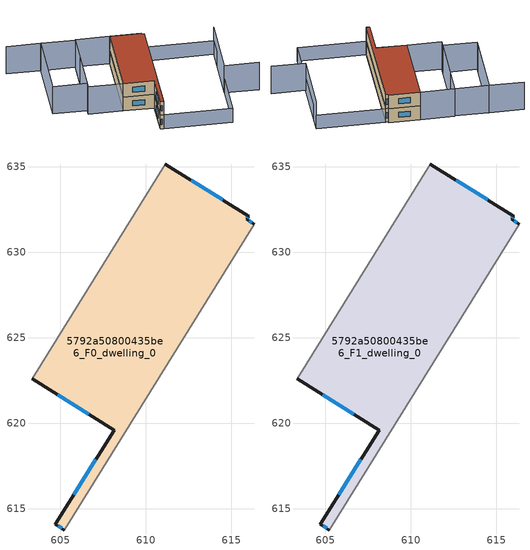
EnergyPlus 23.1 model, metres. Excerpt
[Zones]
5792a50800435be6_F0_dwelling_0
 floor ground (EU_floor_Construction): 616.01,632.1 615.9,631.92 616.35,631.64 605.24,613.76 604.7,614.1 608.16,619.6 603.36,622.61 611.15,635.15 z0
 wall outside (EU_wall_Construction): 603.36,622.61 608.16,619.6 604.7,614.1 605.24,613.76 / 616.35,631.64 615.9,631.92 616.01,632.1 611.15,635.15 z0:3
 wall adiabatic (EU_wall_Construction): 611.15,635.15 603.36,622.61 / 605.24,613.76 616.35,631.64 z0:3
 window (EU_Window_Construction): 607.08,617.88 605.78,615.81 / 604.85,621.67 606.66,620.54 / 614.49,633.05 612.66,634.2 / 615.93,631.98 615.97,632.04 / 616.21,631.73 616.04,631.83 / 604.87,613.99 605.07,613.87 z0.93:2.07
5792a50800435be6_F1_dwelling_0
 floor to 5792a50800435be6_F0_dwelling_0 (EU_floor_Construction): 616.01,632.1 615.9,631.92 616.35,631.64 605.24,613.76 604.7,614.1 608.15,619.6 603.36,622.61 611.15,635.15 z3
 wall outside (EU_wall_Construction): 603.36,622.61 608.16,619.6 604.7,614.1 605.24,613.76 / 616.35,631.64 615.9,631.92 616.01,632.1 611.15,635.15 z3:6
 wall adiabatic (EU_wall_Construction): 611.15,635.15 603.36,622.61 / 605.24,613.76 616.35,631.64 z3:6
 window (EU_Window_Construction): 607.08,617.88 605.78,615.81 / 604.85,621.67 606.66,620.54 / 614.49,633.05 612.66,634.2 / 615.93,631.98 615.97,632.04 / 616.21,631.73 616.04,631.83 / 604.87,613.99 605.07,613.87 z3.93:5.07
 roof outside (EU_roof_Construction): 608.16,619.6 604.7,614.1 605.24,613.76 616.35,631.64 615.9,631.92 616.01,632.1 611.15,635.15 603.36,622.61 z6
shading: 626.02,611.55 620.69,614.86 / 620.69,614.86 627.02,625.06 / 595.11,645 600.44,641.69 / 600.44,641.69 593.96,631.25 / 611.15,635.16 603.36,622.61 / 603.36,622.61 598.03,625.92 / 598.03,625.92 605.82,638.46 / 605.82,638.46 611.15,635.16 / 593.31,630.22 600.42,641.66 / 600.42,641.66 605.75,638.35 / 605.75,638.35 598.64,626.91 / 598.64,626.91 593.31,630.22 z0:6; 605.23,613.74 616.37,631.68 / 616.37,631.68 627.02,625.06 / 627.02,625.06 615.89,607.12 / 615.89,607.12 605.23,613.74 z0:3
[Building]
EU S2 Campaign: North Axis=0; Terrain=City; Solar Distribution=FullExterior
[Site:Location]
Montreal-Trudeau.Intl.AP: Latitude=45.4667; Longitude=-73.75; Time Zone=-5; Elevation=36
[SizingPeriod:WeatherFileDays]
AnnualSizingPeriod: Begin Month=1; Begin Day of Month=1; End Month=12; End Day of Month=31; Day of Week for Start Day=Monday; Use Weather File Daylight Saving Period=No; Use Weather File Rain and Snow Indicators=No
[MATERIAL]
EU_InternalMass_Material: Roughness=MediumRough; Thickness=0.1; Conductivity=1; Density=1800; Specific Heat=900; Thermal Absorptance=0.9; Solar Absorptance=0.7; Visible Absorptance=0.7
[MATERIAL:NOMASS] Roughness=MediumRough; Thermal Absorptance=0.9; Solar Absorptance=0.7; Visible Absorptance=0.7
Name | Thermal Resistance
EU_wall_NoMass; EU_floor_NoMass | 1.51479
EU_roof_NoMass | 2.84114
[WINDOWMATERIAL:SIMPLEGLAZINGSYSTEM]
EU_Window_SimpleGlazing: UFactor=3.53504; Solar Heat Gain Coefficient=0.8; Visible Transmittance=0.8
[CONSTRUCTION]
EU_wall_Construction: EU_wall_NoMass
EU_roof_Construction: EU_roof_NoMass
EU_floor_Construction: EU_floor_NoMass
EU_Window_Construction: EU_Window_SimpleGlazing
EU_InternalMass_Construction: EU_InternalMass_Material
[ZONE] Type=1; Multiplier=1; Ceiling Height=autocalculate; Volume=289.581; Floor Area=autocalculate; Part of Total Floor Area=Yes
5792a50800435be6_F0_dwelling_0; 5792a50800435be6_F1_dwelling_0
[INTERNALMASS] Construction=EU_InternalMass_Construction; Surface Area=96.5265
Name | Zone or ZoneList
5792a50800435be6_F0_dwelling_0_EU_InternalMass | 5792a50800435be6_F0_dwelling_0
5792a50800435be6_F1_dwelling_0_EU_InternalMass | 5792a50800435be6_F1_dwelling_0
[OTHEREQUIPMENT] Fuel Type=Electricity; Design Level Calculation Method=Watts/Area; Power per Zone Floor Area=1; Fraction Latent=0; Fraction Radiant=0; Fraction Lost=0; Carbon Dioxide Generation Rate=0; EndUse Subcategory=EU_Step8_InternalGains
Name | Zone or ZoneList or Space or SpaceList | Schedule
EU_Step8_InternalGain_5792a50800435be6_F0_dwelling_0_f000 | 5792a50800435be6_F0_dwelling_0 | EU_Step8_GainSchedule_5792a50800435be6_F0_dwelling_0_f000
EU_Step8_InternalGain_5792a50800435be6_F1_dwelling_0_f000 | 5792a50800435be6_F1_dwelling_0 | EU_Step8_GainSchedule_5792a50800435be6_F1_dwelling_0_f000
[ZONEVENTILATION:DESIGNFLOWRATE] Schedule=EU_AlwaysOn; Design Flow Rate Calculation Method=AirChanges/Hour; Air Changes per Hour=0.775154; Ventilation Type=Natural; Fan Pressure Rise=0; Fan Total Efficiency=1; Constant Term Coefficient=1; Temperature Term Coefficient=0; Velocity Term Coefficient=0; Velocity Squared Term Coefficient=0; Minimum Indoor Temperature=-100; Maximum Indoor Temperature=100; Delta Temperature=-100; Minimum Outdoor Temperature=-100; Maximum Outdoor Temperature=100; Maximum Wind Speed=40
Name | Zone or ZoneList or Space or SpaceList
EU_ConstantAir_5792a50800435be6_F0_dwelling_0 | 5792a50800435be6_F0_dwelling_0
EU_ConstantAir_5792a50800435be6_F1_dwelling_0 | 5792a50800435be6_F1_dwelling_0
[HVACTEMPLATE:THERMOSTAT] Constant Heating Setpoint=20; Constant Cooling Setpoint=50
EU_HeatOnly_5792a50800435be6_F0_dwelling_0; EU_HeatOnly_5792a50800435be6_F1_dwelling_0
[HVACTEMPLATE:ZONE:IDEALLOADSAIRSYSTEM] System Availability Schedule=EU_AlwaysOn; Maximum Heating Supply Air Temperature=50; Minimum Cooling Supply Air Temperature=13; Maximum Heating Supply Air Humidity Ratio=0.0156; Minimum Cooling Supply Air Humidity Ratio=0.0077; Heating Limit=NoLimit; Cooling Limit=NoLimit; Heating Availability Schedule=EU_AlwaysOn; Cooling Availability Schedule=EU_CoolingOff; Dehumidification Control Type=ConstantSensibleHeatRatio; Cooling Sensible Heat Ratio=0.7; Dehumidification Setpoint=60; Humidification Control Type=None; Humidification Setpoint=30; Outdoor Air Method=None; Outdoor Air Flow Rate per Person=0.00944; Outdoor Air Flow Rate per Zone Floor Area=0; Outdoor Air Flow Rate per Zone=0; Demand Controlled Ventilation Type=None; Outdoor Air Economizer Type=NoEconomizer; Heat Recovery Type=None; Sensible Heat Recovery Effectiveness=0.7; Latent Heat Recovery Effectiveness=0.65
Name | Template Thermostat
5792a50800435be6_F0_dwelling_0 | EU_HeatOnly_5792a50800435be6_F0_dwelling_0
5792a50800435be6_F1_dwelling_0 | EU_HeatOnly_5792a50800435be6_F1_dwelling_0
[SIZING:ZONE] Zone Cooling Design Supply Air Temperature Input Method=SupplyAirTemperature; Zone Cooling Design Supply Air Temperature=13; Zone Heating Design Supply Air Temperature Input Method=SupplyAirTemperature; Zone Heating Design Supply Air Temperature=50; Zone Cooling Design Supply Air Humidity Ratio=0.008; Zone Heating Design Supply Air Humidity Ratio=0.008; Cooling Design Air Flow Method=DesignDay; Cooling Design Air Flow Rate=0; Cooling Minimum Air Flow per Zone Floor Area=0.000762; Cooling Minimum Air Flow=0; Cooling Minimum Air Flow Fraction=0.2; Heating Design Air Flow Method=DesignDay; Heating Design Air Flow Rate=0; Heating Maximum Air Flow per Zone Floor Area=0.002032; Heating Maximum Air Flow=0.141576; Heating Maximum Air Flow Fraction=0.3; Account for Dedicated Outdoor Air System=No; Dedicated Outdoor Air System Control Strategy=NeutralSupplyAir; Dedicated Outdoor Air Low Setpoint Temperature for Design=autosize; Dedicated Outdoor Air High Setpoint Temperature for Design=autosize; Zone Load Sizing Method=Sensible Load Only No Latent Load; Zone Latent Cooling Design Supply Air Humidity Ratio Input Method=HumidityRatioDifference; Zone Cooling Design Supply Air Humidity Ratio Difference=0.005; Zone Latent Heating Design Supply Air Humidity Ratio Input Method=HumidityRatioDifference; Zone Humidification Design Supply Air Humidity Ratio Difference=0.005
5792a50800435be6_F0_dwelling_0; 5792a50800435be6_F1_dwelling_0
[SCHEDULE:CONSTANT]
Name | Hourly Value
EU_AlwaysOn | 1
EU_CoolingOff | 0
[SCHEDULE:FILE] Column Number=1; Rows to Skip at Top=0; Number of Hours of Data=8760; Column Separator=Comma; Interpolate to Timestep=No; Minutes per Item=60; Adjust Schedule for Daylight Savings=Yes
Name | File
EU_Step8_GainSchedule_5792a50800435be6_F0_dwelling_0_f000 | ../../schedules/5792a50800435be6/5792a50800435be6_F0_dwelling_0_f000_gain.csv
EU_Step8_GainSchedule_5792a50800435be6_F1_dwelling_0_f000 | ../../schedules/5792a50800435be6/5792a50800435be6_F1_dwelling_0_f000_gain.csv
